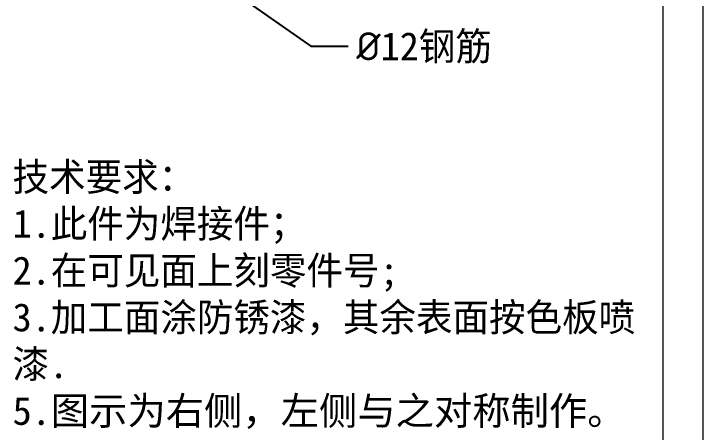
# Model space of a CAD drawing. Header units: millimetres. Extents: x -15766 to 80009, y -9701 to 15159.
# Drawn here: x -9930.5 to -9758.7, y 6867.6 to 6972 of the extents above; entities that cross this region are included whole.
import ezdxf

# ---------------------------------------------------------------- set-up
doc = ezdxf.new("R2010")
doc.units = ezdxf.units.MM
for name, color, linetype, lineweight in [('CDRAFT0', 7, 'Continuous', 18), ('title_frame', 7, 'Continuous', 18), ('word_dim', 9, 'Continuous', 18), ('粗实线层_1', 7, 'Continuous', 15)]:
    doc.layers.add(name, color=color, linetype=linetype, lineweight=lineweight)
doc.styles.add('DIM', font='', dxfattribs={"width": 0.8})
doc.styles.get('DIM').set_extended_font_data('NSimSun')
doc.dimstyles.new('1-2', dxfattribs={"dimscale": 2, "dimtxt": 3.5, "dimasz": 3, "dimexe": 1, "dimexo": 0, "dimgap": 1, "dimtad": 1, "dimdsep": 46, "dimtxsty": 'DIM', "dimblk": 'OPEN', "dimcen": 0, "dimdle": 6, "dimclrd": 256, "dimclre": 256, "dimclrt": 3, "dimazin": 2, "dimtfac": 0.707107, "dimtmove": 0, "dimatfit": 3, "dimfxl": 0, "dimfrac": 2, "dimtolj": 1, "dimarcsym": 0})

# ---------------------------------------------------------------- blocks, each defined once
blk = doc.blocks.new('*X1245')
at = {"layer": 'CDRAFT0'}
blk.add_line((420, 0), (420, 297), dxfattribs=at)
at = {"layer": '粗实线层_1'}
blk.add_line((415, 5), (415, 292), dxfattribs=at)
blk = doc.blocks.new('_OPEN')
at = {"color": 0, "linetype": 'ByBlock', "lineweight": -2}
for p, q in [((-1, 0.166667), (0, 0)), ((-1, -0.166667), (0, 0)), ((0, 0), (-1, 0))]:
    blk.add_line(p, q, dxfattribs=at)

msp = doc.modelspace()

# ---------------------------------------------------------------- block references
at = {"layer": 'title_frame', "xscale": 2, "yscale": 2, "zscale": 2}
msp.add_blockref('*X1245', (-10598.71127, 6744.79172), dxfattribs=at)

# ---------------------------------------------------------------- texts
at = {"layer": 'word_dim', "color": 3, "insert": (-9845.15432, 6967.3565), "char_height": 7, "attachment_point": 1}
msp.add_mtext('\\A1;{\\fISOCPEUR|b0|i0|c0|p34;%%C}12钢筋', dxfattribs=at)
at = {"layer": 'word_dim', "linetype": 'Continuous', "ltscale": 4, "insert": (-9930.80289, 6934.77941), "char_height": 7, "width": 157.2009663, "attachment_point": 1}
msp.add_mtext('{\\C3;技术要求：\\P1.此件为焊接件；\\P2.在可见面上刻零件号;\\P3.加工面涂防锈漆，其余表面按色板喷漆.\\P\\fNSimSun|b0|i0|c134|p49;5.图示为右侧，左侧与之对称制作。}', dxfattribs=at)

# ---------------------------------------------------------------- leaders
at = {"layer": 'word_dim', "color": 3, "true_color": 0x00ff00, "annotation_type": 0, "has_hookline": 1, "hookline_direction": 0, "text_width": 36.62421}
msp.add_leader([(-9897.00755, 6992.32128), (-9856.46036, 6963.8565), (-9847.15432, 6963.8565)], dimstyle='1-2', override={"dimgap": 1, "dimtad": 0}, dxfattribs=at)

doc.saveas('drawing.dxf')
